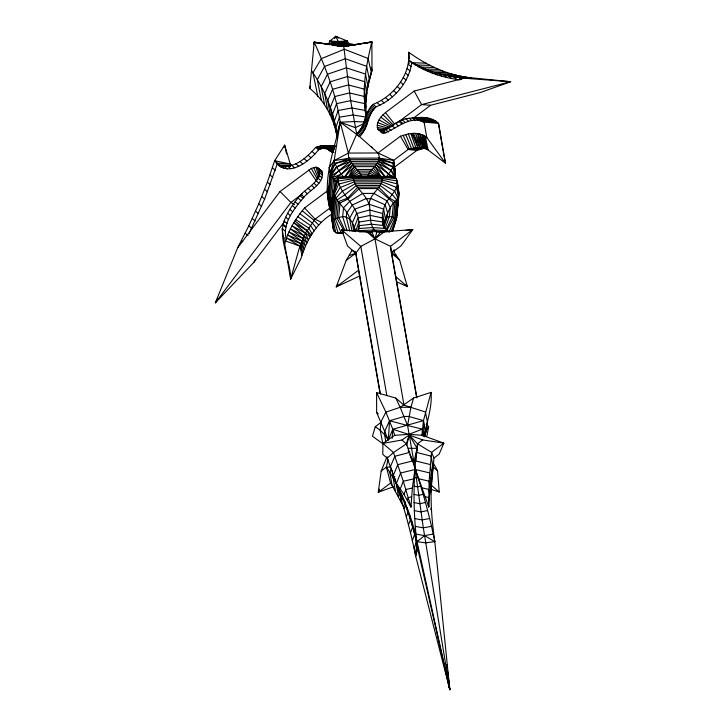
<?xml version="1.0" encoding="UTF-8"?>
<svg xmlns="http://www.w3.org/2000/svg" width="726" height="726" viewBox="0 0 726 726"><rect width="100%" height="100%" fill="white"/><g stroke="black" fill="none" stroke-linecap="round" stroke-linejoin="round"><path stroke-width="1.09" d="M376.613 392.603L385.896 412.123L392.784 429.266L388.328 439.92L376.622 412.422L376.613 392.603L395.788 398.075L400.171 407.304L407.576 425.509L415.036 468.379L428.776 507.057C428.149 498.127 431.353 489.27 431.126 480.53M432.242 464.867L433.113 466.945C429.447 491.729 431.217 516.976 434.81 541.65L449.811 689.7L417.74 548.856C412.912 514.053 412.813 478.643 417.523 443.822L422.714 439.929L443.885 443.15L439.157 454.14L433.966 458.024L430.899 492.037M332.481 45.166L343.661 45.829L354.578 45.057L351.438 45.42L371.848 41.936C366.158 65.358 361.43 90.006 366.149 114.036C365.36 99.281 367.338 84.388 372.011 70.368L371.848 41.936L344.06 46.228L338.316 45.901L354.878 44.722L347.482 43.206M395.153 478.615L395.879 482.726L403.974 494.306L410.97 507.129L412.386 488.008L415.036 468.379L423.312 527.847L449.811 689.7L415.644 555.998C408.983 522.666 399.028 490.068 387.23 458.215L382.774 454.367L382.92 443.395L394.753 435.319L408.702 434.393L421.942 435.21L443.885 443.15L431.58 452.362L429.12 481.175L428.776 507.057M381.359 422.133L375.26 426.697L372.456 436.262L382.874 443.767L380.188 430.255L381.005 421.652L385.896 412.123L400.171 407.304L413.593 398.002L431.053 392.385C432.415 407.74 426.443 421.815 424.51 436.743M399.109 491.166L395.879 482.726C405.453 503.889 413.666 525.933 417.74 548.856L415.644 555.998C418.947 537.004 411.116 518.809 404.7 501.367C399.754 489.388 393.701 477.844 386.386 467.136L387.993 459.376M421.942 435.21L423.485 420.617L431.053 392.385M392.176 438.25L392.784 429.266L423.485 420.617L425.354 430.672L424.628 436.635M349.85 45.566L344.06 46.228L314.195 42.172C325.684 67.772 336.111 94.271 340.213 122.177C334.259 150.926 321.21 181.173 330.521 210.622L332.236 212.146L329.141 198.28L331.283 175.765L336.537 167.044L349.687 159.702L378.954 159.584L393.637 163.368L395.389 172.298L394.971 178.26M284.356 221.829L254.018 262.131L215.332 302.851L237.584 247.929L280.045 191.51L311.318 168.387L315.955 167.171L319.041 168.759C322.135 182.616 304.375 188.297 298.041 198.062C293.132 203.861 288.894 210.25 285.735 217.174C276.007 236.313 290.899 259.436 290.618 279.165L299.847 246.078L305.437 233.146L315.102 219.152L329.613 208.28L327.834 196.356L330.103 172.561L334.16 160.609L340.213 122.177L354.161 121.56L364.951 121.986M331.755 214.134C316.073 223.771 306.245 240.76 301.136 258.075L290.618 279.165L284.692 243.872C288.213 230.487 295.654 218.417 304.584 207.963L326.945 191.219L330.521 210.622L328.288 197.517L330.521 174.049L335.004 163.604L334.16 160.609L348.371 153.077L378.046 152.959L393.61 160.373L395.389 172.298L394.871 177.707M332.798 206.683L330.339 198.588L332.345 177.58L330.103 172.561L329.205 167.425L330.085 165.428M333.043 201.411L331.809 198.407L333.624 179.376L332.345 177.58L338.652 170.692L350.449 161.417L378.536 161.299L392.784 166.817L395.398 173.786L394.762 177.761M333.86 193.307L335.031 181.028L333.624 179.376L341.22 174.294L352.782 165.029L376.522 164.929L388.746 174.104L394.145 177.326L394.98 175.501L392.784 166.817L393.61 160.373L408.121 149.502L415.853 147.614L423.14 147.496M336.165 185.72L336.483 182.426L335.031 181.028L338.044 179.894M398.202 195.022L398.52 191.664L397.403 185.112M396.804 215.549L398.039 202.563M398.247 200.403L398.973 192.835L397.195 180.91L396.287 178.569L394.572 177.035C376.041 175.765 356.738 175.991 338.316 177.262L333.642 191.927L331.419 216.892L333.198 228.817L334.105 231.158L335.82 232.683L338.234 233.291L342.645 233.309M392.675 229.362L392.739 230.922L396.75 217.791L398.982 194.323L398.52 191.664M417.205 447.162L417.523 443.822L409.219 435.055L401.941 440.02L382.92 443.395L393.474 452.516L403.32 481.284L410.97 507.129M430.881 488.625L431.48 482.581L430.827 486.883M339.877 125.462L340.213 122.177L355.35 127.658L364.171 123.465M410.508 457.081L412.531 460.974L413.965 462.208L415.635 460.956L417.096 448.278L409.219 435.055L406.397 443.867C418.185 475.721 428.149 508.318 434.81 541.65L425.799 542.821L416.479 541.641L414.074 548.393M383.764 227.075C384.889 218.363 388.319 209.896 393.474 202.754C401.569 197.799 397.839 188.442 397.195 180.91L382.529 178.623L352.854 178.75L337.744 181.146L333.688 193.098L331.419 216.892L334.105 231.158M361.602 176.463C358.063 168.06 347.781 163.377 348.371 153.077L356.702 134.11C365.75 126.124 364.125 112.358 373.173 104.362C393.428 96.168 410.889 75.032 408.684 52.281C427.206 65.549 448.468 75.595 471.355 77.791L510.668 81.72L480.703 92.411L430.636 105.27L421.579 104.598L396.759 123.184M337.018 137.886L336.737 134.6L340.213 122.177L359.551 136.579C368.608 128.584 366.975 114.817 376.032 106.831C394.145 99.616 409.146 82.319 411.669 62.726L408.82 60.267L409.137 63.48M371.403 45.184L371.848 41.936L351.756 45.293M387.103 456.609L381.195 471.02L378.255 492.282L393.556 486.71M423.376 435.527L422.296 429.148L407.576 425.509L410.898 407.259L413.593 398.002M408.193 448.314L417.096 448.278L416.488 452.416L431.126 456.128L432.932 466.627M430.854 486.792L431.48 482.581M339.704 125.534L340.213 122.177L348.371 153.077M426.888 436.036L428.676 426.489L426.207 424.356M382.774 232.193C367.383 233.963 371.14 213.598 369.244 204.106C369.498 193.352 383.382 187.644 382.076 177.462L380.025 176.4L350.44 176.772M385.506 219.143L383.637 209.106C385.37 199.106 395.924 194.005 397.222 183.905L382.538 180.121L353.272 180.239L338.579 184.141L334.105 194.586L331.873 218.054L332.726 218.816C337.354 219.615 341.374 214.823 346.302 217.283C352.273 219.216 354.061 226.267 355.604 231.612L358.88 222.074C357.691 204.786 340.031 195.14 337.654 178.805L352.809 177.58L382.076 177.462L396.287 178.569L397.031 182.934M417.096 448.278L413.965 462.208L409.7 454.803M310.292 86.194L309.784 88.4C324.758 100.615 334.014 118.601 337.191 137.486M286.398 239.734C281.797 223.517 294.221 208.661 304.049 197.027C310.456 189.395 325.112 183.261 321.899 171.227L320.611 170.084M283.666 239.344L284.084 237.602M331.827 213.68L331.41 215.395L332.817 223.735M384.272 130.816L380.969 130.807L377.883 129.21C375.406 122.848 380.832 116.441 385.442 112.594L414.192 91.068L464.259 78.208L510.668 81.72L421.579 104.598L414.192 91.068M367.946 176.436C369.87 167.724 383.319 163.577 378.046 152.959L356.702 134.11L350.64 100.633L343.661 45.829L354.669 44.939M406.723 445.265L409.219 435.055L422.714 439.929M327.217 190.121L327.753 187.934M367.438 88.173L372.011 70.368L371.322 67.337M371.285 44.023L371.848 41.936L366.367 43.251M424.592 436.317L426.525 430.064L427.342 421.461L425.354 411.969L404.01 405.181L374.979 238.845L376.957 231.63L389.871 231.821C381.214 228.227 381.431 216.738 383.637 209.106L368.699 204.106L354.551 209.224L349.542 218.453L352.11 231.494M432.224 470.139L433.113 466.945L437.569 470.793L439.221 492.037L430.899 489.279M366.984 87.429L371.276 72.518L368.1 58.452L344.342 49.25L321.337 58.643L312.951 72.754L317.77 96.141M366.939 89.643L367.873 86.448L365.514 74.052L346.329 67.836L327.471 74.206L321.219 86.639L324.567 104.707M366.185 95.514L366.811 93.373L364.742 81.675L347.364 76.566L330.158 81.811L324.694 93.545L327.517 109.544M365.568 102.321L366.185 100.279L364.316 89.144L348.426 84.942L332.572 89.271L327.735 100.433L330.149 114.717M387.385 230.569L373.228 230.024L358.29 230.686L359.261 225.65L358.88 222.074L370.941 220.132L382.647 221.984L383.292 226.213M383.627 224.869L384.29 222.719L382.656 213.535L369.543 209.977L356.448 213.644L352.355 222.846L353.88 231.44M424.356 436.58L426.525 430.064L428.676 426.489M383.691 225.06L385.651 218.744L387.239 217.119L389.426 216.539L392.113 217.029L395.734 218.871L396.75 217.791M349.896 219.288C347.554 208.426 334.486 202.046 333.978 191.165L338.316 177.262L394.572 177.035M392.403 231.394L396.414 218.562L398.565 196.038L396.369 187.353L382.121 181.836L354.034 181.945L340.113 187.58L334.868 196.301L332.726 218.816L335.82 232.683L342.49 232.855M431.462 475.203L432.397 472.199M310.456 86.258L309.784 88.4L314.195 42.172L330.285 44.631M431.28 483.77L431.435 483.289M328.633 44.377L329.649 41.173L335.775 36.3L347.445 41.11L349.015 44.295M237.584 247.929L248.8 225.859L258.755 203.888L267.395 182.126L274.664 160.7L284.656 145.146L290.255 164.012L291.925 165.383L278.466 164.938L274.664 160.7L290.255 164.012L276.279 163.132C289.583 177.561 309.33 161.154 318.542 149.874C323.642 146.198 328.878 150.836 334.151 149.647M248.954 233.836L264.636 199.069L277.523 163.168M283.984 147.242L284.656 145.146L286.57 153.966M357.6 230.841L359.261 225.65L371.748 224.207L383.646 225.55L383.981 227.628M430.754 509.534L431.371 507.601M383.963 227.147L387.239 217.119L387.648 212.845L385.161 204.841L371.204 198.643L365.877 198.661L352.346 204.977L346.71 213.008L346.302 217.283L349.841 231.295M394.672 222.601L396.36 217.628M391.414 231.049L395.734 218.871L397.73 197.862L394.708 191.011L381.286 183.66L355.096 183.769L342.236 191.219L335.929 198.116L333.924 219.116L338.234 233.291L343.307 232.982M358.29 230.686L359.052 228.563L372.601 227.528L385.261 228.454M373.373 229.625L371.63 231.648L367.292 232.256M412.35 540.67L414.637 534.345L413.593 527.657M384.998 228.708L389.426 216.539L390.279 207.591L387.094 200.984L373.836 193.388L362.682 193.434L349.996 201.138L343.516 207.781L342.663 216.72L347.164 230.886M410.48 532.839L412.604 527.058L411.624 520.851M408.466 524.898L410.371 519.78L409.491 514.189M380.36 393.855L355.813 253.192L352.065 250.27L346.229 260.362L336.22 286.924L359.624 275.998M406.306 516.848L407.948 512.52L407.177 507.701M410.426 505.958L411.025 505.523M404.001 508.708L405.326 505.269L404.7 501.367M407.34 500.042L408.284 497.591L411.569 496.874M401.551 500.486L402.513 498.036L402.05 495.214M403.974 494.306L405.87 489.478L412.386 488.008M398.964 492.174L399.236 489.233M400.325 488.752L403.32 481.284L413.475 478.906M391.523 468.161L389.835 472.372L392.076 485.358L404.119 507.873M396.233 483.779L400.625 473.007L415.399 469.432M379.535 489.179L378.255 492.282L390.561 483.071L386.386 467.136L390.833 467.117M393.365 475.321L397.803 464.667L412.531 460.974M390.361 466.8L394.844 456.273L409.528 452.443L408.103 450.801M389.136 231.748L394.735 218.707L396.55 199.668L392.33 194.641L380.106 185.466L356.366 185.557L344.805 194.831L337.209 199.913L335.394 218.943L341.175 232.946L342.808 232.302M386.005 229.97L392.113 217.029L393.474 202.754L377.03 188.542L359.234 188.615L348.362 198.851L340.067 202.962L338.706 217.237L344.814 230.133M334.804 38.306L335.775 36.3L338.579 38.079M217.437 298.84L215.332 302.851L290.899 202.445L302.415 193.815M254.018 262.131L255.479 259.373M386.749 230.532L393.501 218.072L395.098 201.338L389.417 197.989L378.654 187.136L357.782 187.217L347.645 198.153L338.615 201.565L337.018 218.308L343.915 230.705M330.103 172.561L335.004 163.604L349.27 158.214L378.945 158.096L393.61 160.373L394.49 167.161L416.851 150.427L424.764 148.113L413.72 147.941L408.33 133.911L400.407 136.216L378.046 152.959M348.226 177.208L354.197 166.681L375.07 166.599L385.07 176.672M338.044 284.165L336.22 286.924L358.544 270.208L355.813 253.192L354.86 251.132M344.678 176.717L352.782 165.029M334.486 38.097L335.775 36.3L338.243 41.455L347.445 41.11C344.487 46.573 337.635 46.028 332.39 45.221M329.205 167.425L334.16 160.609L349.27 158.214M346.229 260.362L355.813 253.192L360.813 246.413L374.979 238.845L384.562 231.667L412.804 229.579L401.006 245.869L391.423 253.047L416.552 397.058M349.188 176.654L355.649 168.078M333.089 149.846L334.541 148.104M349.433 255.525L355.813 253.192L347.591 246.087L341.656 229.87L366.757 231.739L374.979 238.845L380.605 232.184L384.562 231.667M394.236 249.717L391.423 253.047L399.645 260.153L407.368 286.634L396.414 281.688M330.521 174.049L336.537 167.044L350.449 161.417M362.065 127.939L357.736 132.958L360.595 135.426M356.702 134.11L362.946 126.887M386.568 176.618L391.123 170.474L392.784 166.817L378.954 159.584M278.466 164.938C292.941 170.483 306.835 157.506 315.683 147.405L321.146 145.926L327.671 146.289L321.146 145.926L324.005 148.385M361.902 128.003L359.66 130.544L362.519 133.012M362.737 126.887L360.541 129.292L363.399 131.76M344.777 176.835L354.197 166.681M394.98 175.501L391.123 170.474L377.701 163.123L351.511 163.232L341.22 174.294L332.345 177.58M362.8 126.533L361.357 128.021L364.216 130.489M333.497 151.18L332.072 149.946L334.359 147.623M349.596 177.053L357.092 169.485L371.83 169.421L379.798 176.926M387.23 458.215L393.474 452.516L406.397 443.867L401.941 440.02M448.323 677.403L449.811 689.7L417.005 541.723L424.538 535.606L433.24 534.046M350.849 176.881L358.508 171.136L370.378 171.091L378.482 176.772M413.566 118.048L430.636 105.27M381.195 471.02L386.386 467.136M395.325 490.712L393.129 477.808L394.799 476.555M424.783 122.721C410.19 114.272 396.732 129.11 383.818 133.275L380.969 130.807C390.08 129.092 396.378 120.434 405.789 118.828C416.479 117.449 430.046 115.035 438.522 123.393L445.474 163.214L428.159 150.01L423.521 147.986L419.873 147.469L413.23 133.339L408.33 133.911M331.283 175.765L351.511 163.232M330.23 43.279L327.099 44.649M352.255 177.017L359.787 172.933L369.198 172.897L377.075 176.917M332.072 149.946L334.005 148.912M333.96 152.415L330.185 149.855L333.933 147.886M333.043 152.324L331.392 151.834L328.542 149.374L335.53 146.135L327.181 148.503L324.676 146.498L322.117 145.917L324.976 148.385M333.996 148.612L331.101 149.955L333.243 151.798M333.978 191.165L334.659 190.856M333.96 147.632L329.332 149.665L332.19 152.133M330.185 149.855L334.024 148.34M327.834 196.356L329.141 198.28L330.339 198.588L333.434 197.771M355.758 176.654L360.84 174.748L368.363 174.721L374.634 176.953M335.53 146.135L327.825 148.984L327.181 148.503L334.223 146.008L324.676 146.498L327.535 148.966M328.542 149.374L334.695 147.151M349.687 159.702L335.004 163.604L338.652 170.692L343.344 176.79M326.609 147.932L334.223 146.008L326.047 147.369L332.844 146.008L324.676 146.498M355.495 44.458L344.06 46.228L336.782 45.802M418.122 477.826L414.455 477.835M420.717 486.13L417.414 486.874L414.147 486.157M423.167 494.361L418.557 495.359L414.011 494.397M425.472 502.501L419.719 503.708L414.056 502.546M427.632 510.55L420.899 511.903L414.283 510.605M429.647 518.491L422.096 519.952L414.691 518.555M343.661 45.829L349.179 45.566L344.06 46.228L337.399 45.711M431.516 526.323L423.312 527.847L415.281 526.395M333.624 179.376L337.799 178.669M405.344 230.559L412.804 229.579L390.479 246.295L391.423 253.047L396.196 255.334L399.645 260.153M392.158 176.427L378.555 176.572M332.844 146.008L325.393 146.888L331.392 151.834M351.438 45.384L354.787 45.003M349.542 45.602L344.06 46.228L337.572 45.702M336.383 42.081L347.445 41.11M335.031 181.028L337.136 180.856M338.243 41.455L329.649 41.173C336.819 46.636 346.211 45.919 354.633 44.876M345.939 45.865L348.262 45.756M332.644 43.742L329.268 43.869L333.452 43.923M339.396 43.469L345.721 43.224L333.261 43.27L341.583 43.542M354.878 44.722L339.296 45.275L352.945 44.549L328.225 44.331L343.616 44.731L332.617 44.676M342.899 43.923L349.242 43.787L345.957 43.687M425.654 147.941L423.521 147.986L417.731 133.557L413.23 133.339L417.904 147.46L423.104 147.55M336.555 42.444L346.638 42.235L338.942 42.725L331.41 42.299L340.748 42.426M359.297 231.912L376.957 231.63M400.171 407.304L410.898 407.259M289.819 166.563L284.338 166.535L287.197 169.004M423.249 147.496L417.904 147.46L411.86 133.448M471.355 77.791C449.394 78.608 427.287 72.074 408.82 60.267M427.36 117.957L412.168 117.784L415.018 120.253M466.328 77.11L453.859 76.983L456.708 79.443L459.803 79.869M423.113 147.687L415.853 147.614L410.825 133.53M461.4 76.248L448.813 76.103L451.672 78.562L456.708 79.443M290.128 166.308L287.886 166.29L290.736 168.75M456.59 75.214L443.885 75.041L446.744 77.51L451.672 78.562M425.645 148.013L423.521 147.986L419.81 133.956L417.731 133.557L421.742 147.641L415.535 133.348L419.873 147.469M289.71 166.2L281.171 166.082L284.029 168.55M430.518 118.519L415.072 117.857L417.922 120.325M451.89 74.007L439.076 73.807L441.934 76.266L446.744 77.51M325.883 148.476L323.034 146.017L331.401 146.153L323.887 146.207L326.745 148.676M447.298 72.627L434.375 72.391L437.233 74.86L441.934 76.266M443.223 151.698L445.474 163.214L426.779 137.486L423.585 135.345L419.81 133.956L425.182 148.494L427.351 148.54M442.833 71.075L429.801 70.803L432.66 73.272L437.233 74.86M438.477 69.351L425.345 69.043L428.204 71.502L432.66 73.272M422.196 148.694L411.524 148.44L405.752 134.491M332.29 45.003L342.418 45.257L332.354 44.858M379.163 130.353L384.726 130.499M434.248 67.454L421.026 67.101L423.875 69.569L428.204 71.502M433.377 119.545L420.154 119.2L417.74 118.338L420.59 120.797M430.146 65.394L416.824 64.995L419.673 67.464L423.875 69.569M426.171 63.171L412.749 62.717L419.673 67.464M419.546 149.465L409.264 149.093L403.102 135.263M423.004 121.669L420.154 119.2L422.278 120.462L435.89 121.033L421.933 120.253L424.075 122.104M319.032 147.033L316.835 146.924L319.694 149.384M323.034 146.017L326.954 146.262M385.533 129.809L377.883 129.21L382.021 132.822L383.818 133.275M329.649 41.173L338.498 41.899M437.66 122.621L422.278 120.462L424.093 122.086L438.522 123.393L443.032 150.591M464.259 78.208L459.004 77.682L461.146 79.533M335.612 45.348L331.764 44.558M337.726 45.566L344.06 46.228L341.247 45.593M322.181 146.235L320.13 146.026L322.979 148.494M416.851 150.427L408.121 149.502L400.407 136.216M321.146 145.926L324.223 146.325M377.211 127.467L387.684 129.092M325.239 43.941L314.195 42.172L314.213 44.331M327.444 44.295L329.658 44.649M331.864 45.012L334.078 45.366M354.814 176.672L353.135 176.817C353.653 187.689 366.712 194.078 369.062 204.941M416.052 534.118L424.538 535.606L434.81 541.65M366.757 231.739L369.452 232.229L374.979 238.845L390.479 246.295L416.942 397.902M344.841 230.451L341.656 229.87L360.813 246.413L386.885 395.797M428.276 505.45L428.785 505.886M425.445 496.82L428.685 497.51L429.075 499.96M422.378 487.972L428.812 489.378L429.592 494.206M419.065 478.888L429.12 481.175L430.346 488.625M414.954 469.432L429.61 472.889L431.398 483.643M415.635 460.956L430.282 464.54L432.07 475.167L431.616 473.025M377.184 125.226L388.719 128.203M407.576 425.509L389.572 420.753L384.925 430.836L384.562 434.702L385.769 441.326M317.316 43.188L314.195 42.172L314.422 44.386M285.509 240.959L299.847 246.078L302.942 252.194L300.691 243.546L287.65 234.97L301.671 240.978L305.41 246.132L302.796 238.373L290.436 228.862L304.049 235.759L308.505 239.997L305.437 233.146L293.83 222.728L306.953 230.532L311.363 235.206M378.945 158.096L393.637 163.368L395.398 173.786M377.819 122.658L390.034 127.377M321.028 222.165L315.102 219.152L304.584 207.963M379.063 119.917L391.523 126.751M294.62 204.623L290.899 202.445L280.045 191.51M417.523 443.822L431.58 452.362L433.966 458.024M411.669 62.726L415.608 65.177M295.745 219.688L308.577 227.937L312.189 233.89M297.778 216.675L310.311 225.369L314.222 230.886M375.26 426.697L380.188 430.255L384.562 434.702L388.328 439.92L389.572 420.753L404.092 416.479L408.91 416.461L423.485 420.617L423.984 436.399M378.536 161.299L391.123 170.474L394.145 177.326M328.252 149.347L330.675 151.453M299.938 213.707L312.153 222.837L316.382 227.919M380.832 117.213L392.185 125.725M294.919 221.003L306.953 230.532L310.274 236.939L305.437 233.146L292.061 225.795L304.049 235.759L306.88 243.065L302.796 238.373L288.966 231.93L301.671 240.978L304.094 249.181L300.691 243.546L286.498 237.983L299.847 246.078L301.952 255.162M302.207 210.803L314.095 220.359L318.65 225.006M281.325 167.407L278.058 163.976M408.321 64.269L411.179 66.728M407.204 68.553L410.054 71.012M405.471 73.017L408.33 75.486M403.184 77.555L406.034 80.023M400.38 82.065L403.229 84.525M397.131 86.43L399.99 88.89M393.519 90.55L396.378 93.01M422.278 120.462L424.42 122.313M389.626 94.326L392.485 96.794M385.551 97.665L388.401 100.134M409.065 118.111L411.914 120.58M405.789 118.828L408.638 121.296M426.679 137.559L425.255 136.325L428.159 150.01L423.585 135.345L426.434 137.813M381.386 100.497L384.235 102.965M402.376 119.944L405.235 122.413M400.053 120.933L402.912 123.393M398.873 121.433L401.732 123.901M377.221 102.747L380.079 105.216M395.307 123.284L398.157 125.752M373.173 104.362L376.032 106.831M372.139 105.515L374.997 107.983M371.149 106.704L373.999 109.172M391.713 125.48L394.563 127.939M370.215 107.929L373.064 110.397M369.334 109.181L372.184 111.65M368.518 110.452L371.367 112.92M388.138 127.994L390.987 130.453M367.773 111.74L370.623 114.209M367.093 113.02L369.951 115.488M385.606 129.582L388.464 132.05M366.494 114.309L369.352 116.768M365.977 115.57L368.835 118.039M383.165 130.544L386.014 133.012M365.541 116.822L368.4 119.291M365.196 118.048L368.055 120.516M364.942 119.236L367.792 121.705M364.679 120.425L367.528 122.894M364.334 121.65L367.184 124.119M363.898 122.903L366.748 125.371M363.381 124.173L366.231 126.633M362.782 125.453L365.632 127.921M362.111 126.741L364.96 129.201M358.726 131.769L361.584 134.237M371.004 146.47L372.429 147.705M327.181 148.503L330.031 150.972M319.068 146.225L321.917 148.694M317.97 146.525L320.819 148.993M315.683 147.405L318.542 149.874M312.071 151.525L314.93 153.994M308.178 155.31L311.037 157.769M321.899 171.227L317.761 167.624L319.667 176.155M318.097 169.013L315.955 167.171L319.032 177.289M319.712 170.51L322.571 172.979M304.103 158.649L306.962 161.118M319.739 172.752L322.589 175.211M319.104 175.32L321.963 177.788M299.938 161.481L302.787 163.949M317.861 178.061L320.71 180.52M316.091 180.765L318.941 183.233M295.781 163.731L298.631 166.19M313.913 183.27L316.763 185.729M291.725 165.346L294.584 167.815M311.481 185.384L314.331 187.852M307.951 188.188L310.801 190.657M274.664 160.7L276.098 161.934M304.512 191.265L307.361 193.733M272.395 167.806L275.254 170.265M301.199 194.568L304.049 197.027M395.715 276.561L407.368 286.634L406.061 284.81M300.128 195.748L302.987 198.207M298.041 198.062L300.891 200.53M269.972 174.948L272.831 177.407M295.074 201.719L297.932 204.188M267.395 182.126L270.253 184.595M292.333 205.503L295.192 207.972M289.846 209.36L292.705 211.829M264.663 189.35L267.522 191.818M287.641 213.272L290.5 215.731M285.735 217.174L288.585 219.633M261.787 196.601L264.636 199.069M284.147 221.031L287.006 223.499M283.104 224.198L285.962 226.666M258.755 203.888L261.614 206.347M282.904 224.815L285.754 227.274M284.864 230.941L282.006 228.472L284.692 243.872M255.579 211.193L258.438 213.653M252.267 218.517L255.116 220.985M248.8 225.859L251.659 228.327M245.197 233.209L248.056 235.678M241.459 240.569L242.883 241.803M395.788 398.075L404.01 405.181M376.622 412.422L378.264 413.847M431.099 485.022L439.221 492.037M380.733 131.678L382.021 132.822M377.701 163.123L390.86 176.618M383.01 114.708L393.773 125.562M354.433 251.541L355.813 253.192M385.442 112.594L394.3 123.665M373.445 168.005L380.261 176.527M376.522 164.929L385.17 176.554M331.809 198.407L333.751 201.138M308.786 169.984L316.246 180.738M311.481 70.613C325.184 90.46 334.568 113.428 337.245 137.486M390.561 483.071L392.076 485.358M393.528 250.978L396.196 255.334M375.07 166.599L381.286 177.071M311.318 168.387L317.679 179.839M433.24 462.961L437.569 470.793M330.339 198.588L332.935 203.525M371.63 231.648L374.979 238.845M313.759 167.425L318.306 178.424M329.141 198.28L332.68 207.591M400.271 494.243L401.369 497.274M394.753 435.319L392.784 429.266L408.702 434.393L422.296 429.148L422.714 435.881M328.288 197.517L332.236 212.146M425.182 148.494L421.761 134.555L426.734 149.175L423.585 135.345M415.39 534.617L417.005 541.723M369.352 79.497L366.63 66.302L345.322 58.733L324.531 66.474L317.316 79.706L321.319 100.233M448.151 680.779L449.811 689.7L448.296 677.331M424.093 122.086L426.779 137.486M394.672 168.187L395.389 172.298M358.544 270.208L380.143 393.946M319.041 168.759L319.785 173.133M396.269 483.425L398.411 496.257M400.08 494.324L401.342 501.975M332.463 120.226L330.357 107.303L334.713 96.558L349.515 92.955L364.234 96.44L365.958 107.158M355.068 231.34L354.406 227.193L357.927 218.009L370.206 215.368L382.312 217.909L383.6 226.058M334.45 126.043L332.562 114.163L336.583 103.655L350.64 100.633L364.506 103.537L366.095 117.077L352.972 114.989L339.441 117.176L335.757 127.876L337.209 137.65M336.093 132.159L334.359 121.024L338.153 110.533L351.792 107.974L365.124 110.425L365.768 114.608M414.646 548.892L415.644 555.998M446.826 665.098L447.234 668.455M447.643 671.804L448.051 675.162M446.789 664.971L447.198 668.337M447.615 671.713L448.024 675.089M392.303 470.321L393.129 477.808M408.684 52.281L409.137 58.86M333.17 225.822L333.198 228.817"/></g></svg>
